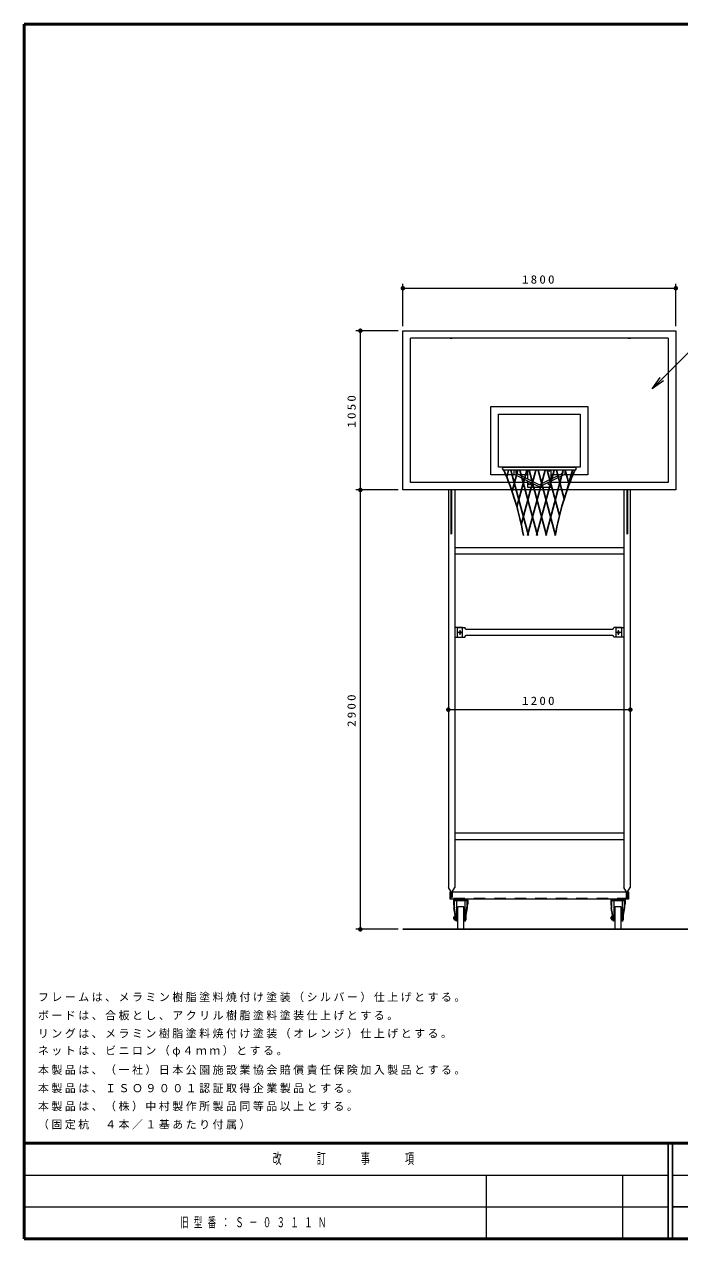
# Model space of a CAD drawing. Units: millimetres on the paper, scale 1:30. Extents: x -385 to 0, y 0 to 267.
# Drawn here: x -385 to -240.9, y 0 to 267 of the extents above; entities that cross this region are included whole.
import ezdxf

# ---------------------------------------------------------------- set-up
doc = ezdxf.new("R2010")
doc.units = ezdxf.units.MM
doc.linetypes.add('USER1', pattern=[4.5, 2.5, -2])
doc.layers.add('1_30', color=7, linetype='Continuous', lineweight=13)
doc.layers.add('NAKAMURA図枠', color=7, linetype='Continuous', lineweight=13)
doc.layers.add('CLASS1', color=7, linetype='Continuous')
doc.layers.add('図面情報', color=7, linetype='Continuous')
doc.styles.add('ＭＳ ゴシック', font='')
doc.styles.get('ＭＳ ゴシック').set_extended_font_data('MS Gothic')

# ---------------------------------------------------------------- blocks, each defined once
blk = doc.blocks.new('filled_dot')
at = {"color": 0, "linetype": 'Continuous', "lineweight": -2, "const_width": 1.25}
blk.add_lwpolyline([(-0.625, 0, 1), (0.625, 0, 1)], format="xyb", close=True, dxfattribs=at)

msp = doc.modelspace()

# ---------------------------------------------------------------- linework, layer by layer
at = {"layer": '1_30'}
for p, q in [((-301.799, 200.624), (-301.799, 209.957)), ((-301.799, 208.957), (-241.799, 208.957)), ((-241.799, 200.624), (-241.799, 209.957)), ((-302.799, 199.624), (-312.132, 199.624)), ((-311.132, 164.624), (-311.132, 199.624)), ((-301.799, 199.624), (-241.799, 199.624)), ((-301.799, 164.624), (-301.799, 199.624)), ((-300.132, 166.29), (-300.132, 197.957)), ((-243.465, 197.957), (-300.132, 197.957)), ((-291.32, 197.957), (-291.82, 197.957)), ((-291.42, 197.957), (-290.92, 197.957)), ((-252.177, 197.957), (-252.677, 197.957)), ((-252.277, 197.957), (-251.777, 197.957)), ((-243.465, 197.957), (-243.465, 166.29)), ((-241.799, 199.624), (-241.799, 164.624)), ((-246.972, 186.873), (-245.204, 189.348)), ((-246.972, 186.873), (-244.85, 188.995)), ((-244.497, 188.641), (-246.972, 186.873)), ((-282.465, 182.957), (-261.132, 182.957)), ((-282.465, 167.957), (-282.465, 182.957)), ((-261.132, 182.957), (-261.132, 167.957)), ((-280.799, 169.624), (-280.799, 181.29)), ((-280.799, 181.29), (-262.799, 181.29)), ((-262.799, 181.29), (-262.799, 169.624)), ((-262.799, 169.624), (-280.799, 169.624)), ((-279.965, 169.624), (-263.632, 169.624)), ((-279.615, 169.624), (-264.059, 169.624)), ((-263.982, 168.99), (-279.615, 168.99)), ((-277.385, 168.99), (-277.385, 168.073)), ((-276.985, 168.99), (-276.985, 168.323)), ((-271.799, 165.782), (-276.985, 168.323)), ((-274.299, 169.624), (-269.299, 169.624)), ((-274.299, 167.007), (-274.299, 168.99)), ((-271.799, 165.782), (-266.612, 168.323)), ((-269.299, 168.99), (-269.299, 167.007)), ((-266.612, 168.99), (-266.612, 168.323)), ((-266.212, 168.99), (-266.212, 168.073)), ((-274.299, 166.29), (-300.132, 166.29)), ((-277.148, 167.957), (-282.465, 167.957)), ((-271.799, 165.337), (-277.385, 168.073)), ((-274.299, 167.957), (-276.239, 167.957)), ((-274.299, 165.124), (-274.299, 166.561)), ((-271.799, 165.337), (-266.212, 168.073)), ((-267.358, 167.957), (-269.299, 167.957)), ((-269.299, 166.561), (-269.299, 165.124)), ((-243.465, 166.29), (-269.299, 166.29)), ((-261.132, 167.957), (-266.449, 167.957)), ((-302.799, 164.624), (-312.132, 164.624)), ((-311.132, 68.024), (-311.132, 164.624)), ((-241.799, 164.624), (-301.799, 164.624)), ((-241.799, 164.624), (-301.799, 164.624)), ((-291.799, 164.624), (-291.799, 77.251)), ((-291.162, 154.872), (-291.162, 164.624)), ((-291.012, 154.872), (-291.012, 164.624)), ((-290.375, 164.624), (-290.375, 77.251)), ((-269.299, 165.124), (-274.299, 165.124)), ((-253.222, 164.624), (-253.222, 77.251)), ((-252.585, 164.624), (-252.585, 154.872)), ((-252.435, 164.624), (-252.435, 154.872)), ((-251.799, 164.624), (-251.799, 77.251)), ((-290.375, 152.002), (-253.222, 152.002)), ((-290.375, 150.579), (-253.222, 150.579)), ((-288.709, 134.385), (-290.375, 134.385)), ((-290.375, 134.385), (-290.375, 132.218)), ((-289.875, 134.368), (-288.209, 134.368)), ((-289.875, 134.368), (-289.875, 132.235)), ((-289.209, 132.801), (-289.209, 133.801)), ((-288.709, 132.218), (-288.709, 134.385)), ((-287.875, 134.013), (-255.722, 134.013)), ((-253.722, 134.368), (-255.389, 134.368)), ((-254.889, 132.218), (-254.889, 134.385)), ((-254.889, 134.385), (-253.222, 134.385)), ((-254.389, 132.801), (-254.389, 133.801)), ((-253.722, 134.368), (-253.722, 132.235)), ((-253.222, 134.385), (-253.222, 132.218)), ((-290.375, 132.218), (-288.709, 132.218)), ((-289.875, 132.235), (-288.209, 132.235)), ((-288.709, 133.301), (-289.709, 133.301)), ((-255.722, 132.59), (-287.875, 132.59)), ((-253.722, 132.235), (-255.389, 132.235)), ((-253.889, 133.301), (-254.889, 133.301)), ((-253.222, 132.218), (-254.889, 132.218)), ((-291.799, 116.324), (-251.799, 116.324)), ((-253.222, 89.134), (-290.375, 89.134)), ((-253.222, 87.711), (-290.375, 87.711)), ((-291.204, 76.29), (-291.799, 77.251)), ((-291.42, 74.624), (-291.42, 76.29)), ((-291.42, 76.29), (-252.177, 76.29)), ((-290.97, 76.29), (-290.375, 77.251)), ((-252.627, 76.29), (-253.222, 77.251)), ((-252.394, 76.29), (-251.799, 77.251)), ((-252.177, 76.29), (-252.177, 74.624)), ((-252.177, 74.624), (-291.42, 74.624)), ((-290.637, 74.457), (-290.637, 74.27)), ((-290.637, 74.27), (-290.637, 73.65)), ((-290.146, 70.301), (-290.565, 72.735)), ((-290.06, 70.317), (-290.476, 72.733)), ((-287.702, 74.27), (-290.472, 74.27)), ((-290.47, 74.624), (-287.704, 74.624)), ((-290.02, 74.27), (-290.02, 69.787)), ((-289.754, 72.89), (-289.754, 68.157)), ((-289.62, 73.024), (-288.554, 73.024)), ((-288.42, 68.157), (-288.42, 72.89)), ((-288.154, 74.27), (-288.154, 69.787)), ((-288.114, 70.317), (-287.698, 72.733)), ((-288.028, 70.301), (-287.609, 72.735)), ((-287.537, 74.457), (-287.537, 74.27)), ((-287.537, 74.27), (-287.537, 73.65)), ((-256.06, 74.457), (-256.06, 74.27)), ((-256.06, 74.27), (-256.06, 73.65)), ((-255.569, 70.301), (-255.988, 72.735)), ((-255.484, 70.317), (-255.9, 72.733)), ((-253.125, 74.27), (-255.895, 74.27)), ((-255.894, 74.624), (-253.127, 74.624)), ((-255.444, 74.27), (-255.444, 69.787)), ((-255.177, 72.89), (-255.177, 68.157)), ((-255.044, 73.024), (-253.977, 73.024)), ((-253.844, 68.157), (-253.844, 72.89)), ((-253.577, 74.27), (-253.577, 69.787)), ((-253.537, 70.317), (-253.121, 72.733)), ((-253.452, 70.301), (-253.033, 72.735)), ((-252.96, 74.27), (-252.961, 73.65)), ((-252.96, 74.457), (-252.96, 74.27)), ((-290.537, 70.757), (-290.57, 70.724)), ((-290.57, 70.324), (-290.57, 70.724)), ((-290.49, 70.724), (-290.57, 70.724)), ((-290.537, 70.29), (-290.57, 70.324)), ((-290.49, 70.324), (-290.57, 70.324)), ((-290.537, 70.757), (-290.537, 70.29)), ((-290.49, 70.757), (-290.537, 70.757)), ((-290.49, 70.29), (-290.537, 70.29)), ((-290.448, 70.947), (-290.49, 70.874)), ((-290.49, 70.874), (-290.49, 70.174)), ((-290.448, 70.1), (-290.49, 70.174)), ((-290.448, 70.947), (-290.266, 70.947)), ((-290.448, 70.735), (-290.266, 70.735)), ((-290.448, 70.312), (-290.266, 70.312)), ((-290.448, 70.1), (-290.266, 70.1)), ((-290.266, 70.947), (-290.252, 70.922)), ((-290.266, 70.1), (-290.224, 70.174)), ((-290.224, 70.755), (-290.224, 70.115)), ((-290.224, 70.508), (-290.183, 70.519)), ((-290.224, 70.115), (-290.12, 70.115)), ((-290.107, 69.787), (-290.107, 69.849)), ((-290.02, 69.787), (-290.107, 69.787)), ((-289.754, 70.857), (-290.019, 70.857)), ((-289.754, 70.19), (-290.019, 70.19)), ((-288.42, 70.857), (-288.155, 70.857)), ((-288.42, 70.19), (-288.155, 70.19)), ((-288.154, 69.787), (-288.067, 69.787)), ((-288.067, 69.787), (-288.067, 69.849)), ((-287.9, 70.1), (-287.9, 70.947)), ((-255.96, 70.757), (-255.994, 70.724)), ((-255.994, 70.324), (-255.994, 70.724)), ((-255.914, 70.724), (-255.994, 70.724)), ((-255.96, 70.29), (-255.994, 70.324)), ((-255.914, 70.324), (-255.994, 70.324)), ((-255.96, 70.757), (-255.96, 70.29)), ((-255.914, 70.757), (-255.96, 70.757)), ((-255.914, 70.29), (-255.96, 70.29)), ((-255.871, 70.947), (-255.914, 70.874)), ((-255.914, 70.874), (-255.914, 70.174)), ((-255.871, 70.1), (-255.914, 70.174)), ((-255.871, 70.947), (-255.689, 70.947)), ((-255.871, 70.735), (-255.689, 70.735)), ((-255.871, 70.312), (-255.689, 70.312)), ((-255.871, 70.1), (-255.689, 70.1)), ((-255.689, 70.947), (-255.675, 70.922)), ((-255.689, 70.1), (-255.647, 70.174)), ((-255.647, 70.755), (-255.647, 70.115)), ((-255.647, 70.508), (-255.606, 70.519)), ((-255.647, 70.115), (-255.544, 70.115)), ((-255.53, 69.787), (-255.53, 69.849)), ((-255.444, 69.787), (-255.53, 69.787)), ((-255.177, 70.857), (-255.442, 70.857)), ((-255.177, 70.19), (-255.442, 70.19)), ((-253.844, 70.857), (-253.579, 70.857)), ((-253.844, 70.19), (-253.579, 70.19)), ((-253.577, 69.787), (-253.49, 69.787)), ((-253.49, 69.787), (-253.49, 69.849)), ((-253.324, 70.1), (-253.324, 70.947)), ((-302.799, 68.024), (-312.132, 68.024)), ((-289.62, 68.024), (-288.554, 68.024)), ((-255.044, 68.024), (-253.977, 68.024))]:
    msp.add_line(p, q, dxfattribs=at)
at = {"layer": '1_30', "color": 160, "lineweight": 25}
for p, q in [((-278.958, 167.431), (-278.541, 168.99)), ((-278.057, 168.99), (-274.21, 154.635)), ((-277.792, 164.32), (-276.541, 168.99)), ((-274.541, 168.99), (-276.715, 160.874)), ((-276.057, 168.99), (-272.21, 154.635)), ((-272.541, 168.99), (-275.757, 156.987)), ((-270.541, 168.99), (-274.387, 154.635)), ((-274.057, 168.99), (-270.21, 154.635)), ((-268.541, 168.99), (-272.387, 154.635)), ((-272.057, 168.99), (-268.21, 154.635)), ((-266.541, 168.99), (-270.387, 154.635)), ((-270.057, 168.99), (-267.378, 158.995)), ((-266.356, 162.644), (-268.057, 168.99)), ((-265.277, 165.793), (-266.134, 168.99)), ((-265.747, 164.488), (-264.541, 168.99)), ((-274.331, 167.957), (-274.299, 167.99))]:
    msp.add_line(p, q, dxfattribs=at)
at = {"layer": '1_30', "color": 160, "linetype": 'USER1', "lineweight": 25}
for p, q in [((-252.177, 74.824), (-291.42, 74.824)), ((-291.22, 74.824), (-291.22, 76.29)), ((-291.204, 76.29), (-291.204, 74.996)), ((-290.97, 76.29), (-290.97, 74.996)), ((-252.627, 76.29), (-252.627, 74.996)), ((-252.394, 76.29), (-252.394, 74.996)), ((-252.377, 76.29), (-252.377, 74.824))]:
    msp.add_line(p, q, dxfattribs=at)
at = {"layer": '1_30', "lineweight": 25}
msp.add_line((-301.799, 68.024), (-80.747, 68.024), dxfattribs=at)
at = {"layer": '1_30'}
msp.add_lwpolyline([(-246.972, 186.873), (-238.348, 195.497), (-229.127, 195.497)], dxfattribs=at)
for centre, radius in [((-273.965, 165.957), 0.2), ((-269.632, 165.957), 0.2), ((-289.209, 133.301), 0.233), ((-289.209, 133.301), 0.233), ((-254.389, 133.301), 0.233), ((-254.389, 133.301), 0.233)]:
    msp.add_circle(centre, radius, dxfattribs=at)
for centre, radius, start, end in [((-279.615, 169.307), 0.317, 90, 270), ((-273.965, 168.957), 0.2, 170.39973, 9.60025), ((-269.632, 168.957), 0.2, 170.39973, 9.60025), ((-263.982, 169.307), 0.317, 270, 90), ((-287.658, 134.552), 0.581, 198.41049, 247.98418), ((-255.94, 134.552), 0.581, 292.01581, 341.58949), ((-287.658, 132.051), 0.581, 112.01581, 161.58949), ((-255.94, 132.051), 0.581, 18.41049, 67.98418), ((-290.47, 74.457), 0.167, 90, 179.99999), ((-285.637, 73.583), 5, 173.46935, 189.76607), ((-290.472, 74.137), 0.133, 89.99998, 173.46936), ((-285.634, 73.567), 4.913, 173.15186, 189.76997), ((-290.38, 74.137), 0.133, 89.99998, 173.15186), ((-289.62, 72.89), 0.133, 90, 179.99999), ((-288.554, 72.89), 0.133, 359.99998, 90), ((-287.794, 74.137), 0.133, 6.84811, 90), ((-287.704, 74.457), 0.167, 0, 89.99998), ((-287.702, 74.137), 0.133, 6.53061, 90), ((-292.54, 73.567), 4.913, 350.23, 6.84813), ((-292.537, 73.583), 5, 350.2339, 6.53062), ((-255.894, 74.457), 0.167, 89.99998, 180), ((-251.06, 73.583), 5, 173.46936, 189.76605), ((-255.895, 74.137), 0.133, 89.99998, 173.46936), ((-251.058, 73.567), 4.913, 173.15186, 189.76997), ((-255.804, 74.137), 0.133, 89.99998, 173.15186), ((-255.044, 72.89), 0.133, 90, 179.99999), ((-253.977, 72.89), 0.133, 359.99998, 90), ((-253.217, 74.137), 0.133, 6.84811, 90), ((-253.127, 74.457), 0.167, 0, 90), ((-253.125, 74.137), 0.133, 6.53062, 89.99998), ((-257.963, 73.567), 4.913, 350.22998, 6.84813), ((-257.96, 73.583), 5, 350.23392, 6.53061), ((-289.78, 70.524), 0.701, 162.41203, 197.58794), ((-290.293, 70.841), 0.187, 154.38425, 214.38423), ((-290.293, 70.206), 0.187, 145.61574, 205.61572), ((-290.421, 70.841), 0.187, 325.61572, 353.10226), ((-290.934, 70.524), 0.701, 342.41203, 17.58794), ((-290.421, 70.206), 0.187, 334.38425, 34.38423), ((-292.774, 69.849), 2.667, 0, 9.76605), ((-292.774, 69.849), 2.753, 359.99998, 9.76999), ((-285.4, 69.849), 2.753, 170.22998, 180), ((-285.4, 69.849), 2.667, 170.23392, 179.99999), ((-287.984, 70.442), 0.352, 258.24867, 283.68553), ((-287.984, 70.605), 0.352, 76.31445, 79.03275), ((-255.717, 70.841), 0.187, 154.38425, 214.38423), ((-255.203, 70.524), 0.701, 162.41202, 197.58795), ((-255.717, 70.206), 0.187, 145.61574, 205.61572), ((-255.844, 70.841), 0.187, 325.61574, 353.10225), ((-256.357, 70.524), 0.701, 342.41202, 17.58795), ((-255.844, 70.206), 0.187, 334.38425, 34.38423), ((-258.197, 69.849), 2.667, 359.99998, 9.76607), ((-258.197, 69.849), 2.753, 359.99998, 9.76999), ((-250.824, 69.849), 2.753, 170.22998, 179.99999), ((-250.824, 69.849), 2.667, 170.23392, 179.99999), ((-253.407, 70.442), 0.352, 258.24867, 283.68553), ((-253.407, 70.605), 0.352, 76.31445, 79.03275), ((-289.62, 68.157), 0.133, 179.99999, 269.99998), ((-288.554, 68.157), 0.133, 269.99998, 0), ((-255.044, 68.157), 0.133, 179.99999, 269.99998), ((-253.977, 68.157), 0.133, 269.99998, 0)]:
    msp.add_arc(centre, radius, start, end, dxfattribs=at)
at = {"layer": '1_30', "color": 160, "lineweight": 25}
for centre, start, end in [((-336.639, 144.038), 9.802, 23.63306), ((-206.959, 144.038), 156.36693, 170.19798)]:
    msp.add_arc(centre, 62.243, start, end, dxfattribs=at)
at = {"layer": 'NAKAMURA図枠', "lineweight": 50}
for p, q in [((-385, 267), (-385, 0)), ((0, 267), (-385, 267)), ((-385, 21), (0, 21)), ((-385, 0), (0, 0))]:
    msp.add_line(p, q, dxfattribs=at)
at = {"layer": 'NAKAMURA図枠', "color": 211, "lineweight": 25}
for p, q in [((-243.5, 21), (-243.5, 0)), ((-242.5, 21), (-242.5, 0)), ((-242.5, 7), (0, 7))]:
    msp.add_line(p, q, dxfattribs=at)
at = {"layer": 'NAKAMURA図枠'}
for p, q in [((-385, 14), (-243.5, 14)), ((-283.5, 14), (-283.5, 0)), ((-253.5, 14), (-253.5, 0)), ((-242.5, 14), (-187.5, 14)), ((-385, 7), (-243.5, 7))]:
    msp.add_line(p, q, dxfattribs=at)

# ---------------------------------------------------------------- block references
at = {"layer": '1_30', "xscale": 0.4, "yscale": 0.4}
for p in [(-301.799, 208.957), (-291.799, 116.324)]:
    msp.add_blockref('filled_dot', p, dxfattribs=at)
for p, rotation in [((-241.799, 208.957), 180), ((-311.132, 199.624), 270), ((-311.132, 164.624), 90), ((-311.132, 164.624), 270), ((-251.799, 116.324), 180), ((-311.132, 68.024), 90)]:
    msp.add_blockref('filled_dot', p, dxfattribs=dict(at, rotation=rotation))

# ---------------------------------------------------------------- texts
at = {"layer": '1_30', "char_height": 1.833, "attachment_point": 8, "style": 'ＭＳ ゴシック'}
for s, insert in [('\\T1.33;\\W1.15;1800', (-271.799, 209.957)), ('\\T1.33;\\W1.15;1200', (-271.799, 117.324))]:
    msp.add_mtext(s, dxfattribs=dict(at, insert=insert))
at = {"layer": '1_30', "char_height": 1.833, "attachment_point": 8, "rotation": 90, "style": 'ＭＳ ゴシック'}
for s, insert in [('\\T1.33;\\W1.15;1050', (-312.132, 182.124)), ('\\T1.33;\\W1.15;2900', (-312.132, 116.324))]:
    msp.add_mtext(s, dxfattribs=dict(at, insert=insert))
at = {"layer": 'CLASS1', "char_height": 1.76, "attachment_point": 7, "style": 'ＭＳ ゴシック'}
for s, insert in [('\\T1.23;フレームは、メラミン樹脂塗料焼付け塗装（シルバー）仕上げとする。', (-382, 52)), ('\\T1.23;ボードは、合板とし、アクリル樹脂塗料塗装仕上げとする。', (-382, 48)), ('\\T1.23;リングは、メラミン樹脂塗料焼付け塗装（オレンジ）仕上げとする。', (-382, 44)), ('\\T1.23;ネットは、ビニロン（φ４ｍｍ）とする。', (-382, 40)), ('\\T1.23;本製品は、（一社）日本公園施設業協会賠償責任保険加入製品とする。', (-382, 36)), ('\\T1.23;本製品は、ＩＳＯ９００１認証取得企業製品とする。', (-382, 32)), ('\\T1.23;本製品は、（株）中村製作所製品同等品以上とする。', (-382, 28)), ('\\T1.23;（固定杭\u3000４本／１基あたり付属）', (-382, 24))]:
    msp.add_mtext(s, dxfattribs=dict(at, insert=insert))
at = {"layer": 'NAKAMURA図枠', "color": 4, "insert": (-314.25, 17.5), "char_height": 2.346, "attachment_point": 5, "style": 'ＭＳ ゴシック'}
msp.add_mtext('\\T1.64;\\W0.6;改\u3000\u3000訂\u3000\u3000事\u3000\u3000項', dxfattribs=at)
at = {"layer": '図面情報', "insert": (-350.75, 3.5), "char_height": 2.199, "attachment_point": 4, "style": 'ＭＳ ゴシック'}
msp.add_mtext('\\T1.64;\\W0.6;旧型番：Ｓ－０３１１Ｎ', dxfattribs=at)

doc.saveas('drawing.dxf')
